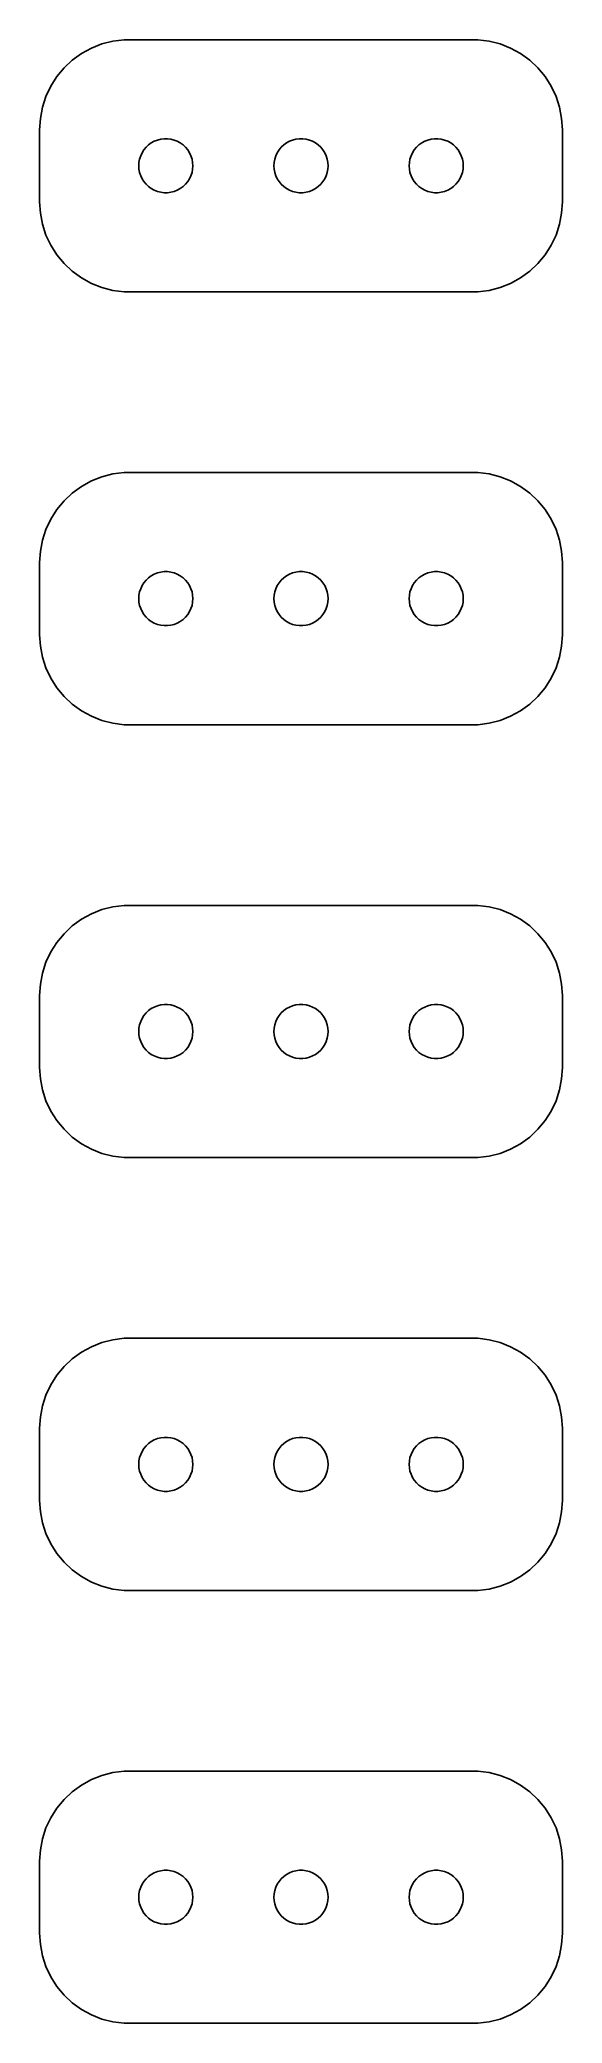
# Model space of a CAD drawing. Header units: metres. Extents: x -14 to 14, y 113 to 223.
import ezdxf

# ---------------------------------------------------------------- set-up
doc = ezdxf.new("R2010")
doc.units = ezdxf.units.M

msp = doc.modelspace()

# ---------------------------------------------------------------- linework, layer by layer
for p, q in [((-12.1791, 222.222), (-12.6871, 221.853)), ((-11.6289, 222.524), (-12.1791, 222.222)), ((-11.0451, 222.755), (-11.6289, 222.524)), ((-10.4369, 222.911), (-11.0451, 222.755)), ((-9.81395, 222.99), (-10.4369, 222.911)), ((9.81395, 222.99), (-9.81395, 222.99)), ((10.4369, 222.911), (9.81395, 222.99)), ((11.0451, 222.755), (10.4369, 222.911)), ((11.6289, 222.524), (11.0451, 222.755)), ((12.1791, 222.222), (11.6289, 222.524)), ((12.6871, 221.853), (12.1791, 222.222)), ((-13.1448, 221.423), (-13.5451, 220.939)), ((-12.6871, 221.853), (-13.1448, 221.423)), ((13.1448, 221.423), (12.6871, 221.853)), ((13.5451, 220.939), (13.1448, 221.423)), ((-13.8815, 220.409), (-14.1489, 219.841)), ((-13.5451, 220.939), (-13.8815, 220.409)), ((13.8815, 220.409), (13.5451, 220.939)), ((14.1489, 219.841), (13.8815, 220.409)), ((-14.3429, 219.243), (-14.4606, 218.627)), ((-14.1489, 219.841), (-14.3429, 219.243)), ((14.3429, 219.243), (14.1489, 219.841)), ((14.4606, 218.627), (14.3429, 219.243)), ((-14.4606, 218.627), (-14.5, 218)), ((-14.5, 218), (-14.5, 214)), ((14.5, 218), (14.4606, 218.627)), ((14.5, 214), (14.5, 218)), ((-8.89465, 216.552), (-8.81445, 216.723)), ((-8.81445, 216.723), (-8.71352, 216.882)), ((-8.71352, 216.882), (-8.59344, 217.027)), ((-8.59344, 217.027), (-8.45613, 217.156)), ((-8.45613, 217.156), (-8.30373, 217.266)), ((-8.30373, 217.266), (-8.13866, 217.357)), ((-8.13866, 217.357), (-7.96352, 217.427)), ((-7.96352, 217.427), (-7.78107, 217.473)), ((-7.78107, 217.473), (-7.59418, 217.497)), ((-7.59418, 217.497), (-7.40581, 217.497)), ((-7.40581, 217.497), (-7.21892, 217.473)), ((-7.21892, 217.473), (-7.03647, 217.427)), ((-7.03647, 217.427), (-6.86133, 217.357)), ((-6.86133, 217.357), (-6.69626, 217.266)), ((-6.69626, 217.266), (-6.54385, 217.156)), ((-6.54385, 217.156), (-6.40654, 217.027)), ((-6.40654, 217.027), (-6.28647, 216.882)), ((-6.28647, 216.882), (-6.18553, 216.723)), ((-6.18553, 216.723), (-6.10533, 216.552)), ((-1.39465, 216.552), (-1.31445, 216.723)), ((-1.31445, 216.723), (-1.21352, 216.882)), ((-1.21352, 216.882), (-1.09344, 217.027)), ((-1.09344, 217.027), (-0.956131, 217.156)), ((-0.956131, 217.156), (-0.803726, 217.266)), ((-0.803726, 217.266), (-0.638657, 217.357)), ((-0.638657, 217.357), (-0.463516, 217.427)), ((-0.463516, 217.427), (-0.281067, 217.473)), ((-0.281067, 217.473), (-0.094177, 217.497)), ((-0.094177, 217.497), (0.094177, 217.497)), ((0.094177, 217.497), (0.281067, 217.473)), ((0.281067, 217.473), (0.463516, 217.427)), ((0.463516, 217.427), (0.638657, 217.357)), ((0.638657, 217.357), (0.803726, 217.266)), ((0.803726, 217.266), (0.956131, 217.156)), ((0.956131, 217.156), (1.09344, 217.027)), ((1.09344, 217.027), (1.21352, 216.882)), ((1.21352, 216.882), (1.31445, 216.723)), ((1.31445, 216.723), (1.39465, 216.552)), ((6.10533, 216.552), (6.18553, 216.723)), ((6.18553, 216.723), (6.28647, 216.882)), ((6.28647, 216.882), (6.40654, 217.027)), ((6.40654, 217.027), (6.54385, 217.156)), ((6.54385, 217.156), (6.69626, 217.266)), ((6.69626, 217.266), (6.86133, 217.357)), ((6.86133, 217.357), (7.03647, 217.427)), ((7.03647, 217.427), (7.21892, 217.473)), ((7.21892, 217.473), (7.40581, 217.497)), ((7.40581, 217.497), (7.59418, 217.497)), ((7.59418, 217.497), (7.78107, 217.473)), ((7.78107, 217.473), (7.96352, 217.427)), ((7.96352, 217.427), (8.13866, 217.357)), ((8.13866, 217.357), (8.30373, 217.266)), ((8.30373, 217.266), (8.45613, 217.156)), ((8.45613, 217.156), (8.59344, 217.027)), ((8.59344, 217.027), (8.71352, 216.882)), ((8.71352, 216.882), (8.81445, 216.723)), ((8.81445, 216.723), (8.89465, 216.552)), ((-9, 216), (-8.98816, 216.188)), ((-8.98816, 215.812), (-9, 216)), ((-8.98816, 216.188), (-8.95287, 216.373)), ((-8.95287, 215.627), (-8.98816, 215.812)), ((-8.95287, 216.373), (-8.89465, 216.552)), ((-8.89465, 215.448), (-8.95287, 215.627)), ((-6.10533, 216.552), (-6.04712, 216.373)), ((-6.04712, 215.627), (-6.10533, 215.448)), ((-6.04712, 216.373), (-6.01183, 216.188)), ((-6.01183, 215.812), (-6.04712, 215.627)), ((-6.01183, 216.188), (-6, 216)), ((-6, 216), (-6.01183, 215.812)), ((-1.5, 216), (-1.48816, 216.188)), ((-1.48816, 215.812), (-1.5, 216)), ((-1.48816, 216.188), (-1.45287, 216.373)), ((-1.45287, 215.627), (-1.48816, 215.812)), ((-1.45287, 216.373), (-1.39465, 216.552)), ((-1.39465, 215.448), (-1.45287, 215.627)), ((1.39465, 216.552), (1.45287, 216.373)), ((1.45287, 215.627), (1.39465, 215.448)), ((1.45287, 216.373), (1.48816, 216.188)), ((1.48816, 215.812), (1.45287, 215.627)), ((1.48816, 216.188), (1.5, 216)), ((1.5, 216), (1.48816, 215.812)), ((6, 216), (6.01183, 216.188)), ((6.01183, 215.812), (6, 216)), ((6.01183, 216.188), (6.04712, 216.373)), ((6.04712, 215.627), (6.01183, 215.812)), ((6.04712, 216.373), (6.10533, 216.552)), ((6.10533, 215.448), (6.04712, 215.627)), ((8.89465, 216.552), (8.95287, 216.373)), ((8.95287, 215.627), (8.89465, 215.448)), ((8.95287, 216.373), (8.98816, 216.188)), ((8.98816, 215.812), (8.95287, 215.627)), ((8.98816, 216.188), (9, 216)), ((9, 216), (8.98816, 215.812)), ((-8.81445, 215.277), (-8.89465, 215.448)), ((-8.71352, 215.118), (-8.81445, 215.277)), ((-8.59344, 214.973), (-8.71352, 215.118)), ((-8.45613, 214.844), (-8.59344, 214.973)), ((-8.30373, 214.734), (-8.45613, 214.844)), ((-8.13866, 214.643), (-8.30373, 214.734)), ((-7.96352, 214.573), (-8.13866, 214.643)), ((-7.78107, 214.527), (-7.96352, 214.573)), ((-7.59418, 214.503), (-7.78107, 214.527)), ((-7.40581, 214.503), (-7.59418, 214.503)), ((-7.21892, 214.527), (-7.40581, 214.503)), ((-7.03647, 214.573), (-7.21892, 214.527)), ((-6.86133, 214.643), (-7.03647, 214.573)), ((-6.69626, 214.734), (-6.86133, 214.643)), ((-6.54385, 214.844), (-6.69626, 214.734)), ((-6.40654, 214.973), (-6.54385, 214.844)), ((-6.28647, 215.118), (-6.40654, 214.973)), ((-6.18553, 215.277), (-6.28647, 215.118)), ((-6.10533, 215.448), (-6.18553, 215.277)), ((-1.31445, 215.277), (-1.39465, 215.448)), ((-1.21352, 215.118), (-1.31445, 215.277)), ((-1.09344, 214.973), (-1.21352, 215.118)), ((-0.956131, 214.844), (-1.09344, 214.973)), ((-0.803726, 214.734), (-0.956131, 214.844)), ((-0.638657, 214.643), (-0.803726, 214.734)), ((-0.463516, 214.573), (-0.638657, 214.643)), ((-0.281067, 214.527), (-0.463516, 214.573)), ((-0.094177, 214.503), (-0.281067, 214.527)), ((0.094177, 214.503), (-0.094177, 214.503)), ((0.281067, 214.527), (0.094177, 214.503)), ((0.463516, 214.573), (0.281067, 214.527)), ((0.638657, 214.643), (0.463516, 214.573)), ((0.803726, 214.734), (0.638657, 214.643)), ((0.956131, 214.844), (0.803726, 214.734)), ((1.09344, 214.973), (0.956131, 214.844)), ((1.21352, 215.118), (1.09344, 214.973)), ((1.31445, 215.277), (1.21352, 215.118)), ((1.39465, 215.448), (1.31445, 215.277)), ((6.18553, 215.277), (6.10533, 215.448)), ((6.28647, 215.118), (6.18553, 215.277)), ((6.40654, 214.973), (6.28647, 215.118)), ((6.54385, 214.844), (6.40654, 214.973)), ((6.69626, 214.734), (6.54385, 214.844)), ((6.86133, 214.643), (6.69626, 214.734)), ((7.03647, 214.573), (6.86133, 214.643)), ((7.21892, 214.527), (7.03647, 214.573)), ((7.40581, 214.503), (7.21892, 214.527)), ((7.59418, 214.503), (7.40581, 214.503)), ((7.78107, 214.527), (7.59418, 214.503)), ((7.96352, 214.573), (7.78107, 214.527)), ((8.13866, 214.643), (7.96352, 214.573)), ((8.30373, 214.734), (8.13866, 214.643)), ((8.45613, 214.844), (8.30373, 214.734)), ((8.59344, 214.973), (8.45613, 214.844)), ((8.71352, 215.118), (8.59344, 214.973)), ((8.81445, 215.277), (8.71352, 215.118)), ((8.89465, 215.448), (8.81445, 215.277)), ((-14.5, 214), (-14.4606, 213.373)), ((-14.4606, 213.373), (-14.3429, 212.757)), ((14.3429, 212.757), (14.4606, 213.373)), ((14.4606, 213.373), (14.5, 214)), ((-14.3429, 212.757), (-14.1489, 212.159)), ((14.1489, 212.159), (14.3429, 212.757)), ((-14.1489, 212.159), (-13.8815, 211.591)), ((-13.8815, 211.591), (-13.5451, 211.061)), ((13.5451, 211.061), (13.8815, 211.591)), ((13.8815, 211.591), (14.1489, 212.159)), ((-13.5451, 211.061), (-13.1448, 210.577)), ((-13.1448, 210.577), (-12.6871, 210.147)), ((-12.6871, 210.147), (-12.1791, 209.778)), ((12.1791, 209.778), (12.6871, 210.147)), ((12.6871, 210.147), (13.1448, 210.577)), ((13.1448, 210.577), (13.5451, 211.061)), ((-12.1791, 209.778), (-11.6289, 209.476)), ((-11.6289, 209.476), (-11.0451, 209.245)), ((-11.0451, 209.245), (-10.4369, 209.089)), ((-10.4369, 209.089), (-9.81395, 209.01)), ((-9.81395, 209.01), (9.81395, 209.01)), ((9.81395, 209.01), (10.4369, 209.089)), ((10.4369, 209.089), (11.0451, 209.245)), ((11.0451, 209.245), (11.6289, 209.476)), ((11.6289, 209.476), (12.1791, 209.778)), ((-12.1791, 198.222), (-12.6871, 197.853)), ((-11.6289, 198.524), (-12.1791, 198.222)), ((-11.0451, 198.755), (-11.6289, 198.524)), ((-10.4369, 198.911), (-11.0451, 198.755)), ((-9.81395, 198.99), (-10.4369, 198.911)), ((9.81395, 198.99), (-9.81395, 198.99)), ((10.4369, 198.911), (9.81395, 198.99)), ((11.0451, 198.755), (10.4369, 198.911)), ((11.6289, 198.524), (11.0451, 198.755)), ((12.1791, 198.222), (11.6289, 198.524)), ((12.6871, 197.853), (12.1791, 198.222)), ((-13.5451, 196.939), (-13.8815, 196.409)), ((-13.1448, 197.423), (-13.5451, 196.939)), ((-12.6871, 197.853), (-13.1448, 197.423)), ((13.1448, 197.423), (12.6871, 197.853)), ((13.5451, 196.939), (13.1448, 197.423)), ((13.8815, 196.409), (13.5451, 196.939)), ((-14.1489, 195.841), (-14.3429, 195.243)), ((-13.8815, 196.409), (-14.1489, 195.841)), ((14.1489, 195.841), (13.8815, 196.409)), ((14.3429, 195.243), (14.1489, 195.841)), ((-14.3429, 195.243), (-14.4606, 194.627)), ((14.4606, 194.627), (14.3429, 195.243)), ((-14.4606, 194.627), (-14.5, 194)), ((-14.5, 194), (-14.5, 190)), ((14.5, 194), (14.4606, 194.627)), ((14.5, 190), (14.5, 194)), ((-8.95287, 192.373), (-8.89465, 192.552)), ((-8.89465, 192.552), (-8.81445, 192.723)), ((-8.81445, 192.723), (-8.71352, 192.882)), ((-8.71352, 192.882), (-8.59344, 193.027)), ((-8.59344, 193.027), (-8.45613, 193.156)), ((-8.45613, 193.156), (-8.30373, 193.266)), ((-8.30373, 193.266), (-8.13866, 193.357)), ((-8.13866, 193.357), (-7.96352, 193.427)), ((-7.96352, 193.427), (-7.78107, 193.473)), ((-7.78107, 193.473), (-7.59418, 193.497)), ((-7.59418, 193.497), (-7.40581, 193.497)), ((-7.40581, 193.497), (-7.21892, 193.473)), ((-7.21892, 193.473), (-7.03647, 193.427)), ((-7.03647, 193.427), (-6.86133, 193.357)), ((-6.86133, 193.357), (-6.69626, 193.266)), ((-6.69626, 193.266), (-6.54385, 193.156)), ((-6.54385, 193.156), (-6.40654, 193.027)), ((-6.40654, 193.027), (-6.28647, 192.882)), ((-6.28647, 192.882), (-6.18553, 192.723)), ((-6.18553, 192.723), (-6.10533, 192.552)), ((-6.10533, 192.552), (-6.04712, 192.373)), ((-1.45287, 192.373), (-1.39465, 192.552)), ((-1.39465, 192.552), (-1.31445, 192.723)), ((-1.31445, 192.723), (-1.21352, 192.882)), ((-1.21352, 192.882), (-1.09344, 193.027)), ((-1.09344, 193.027), (-0.956131, 193.156)), ((-0.956131, 193.156), (-0.803726, 193.266)), ((-0.803726, 193.266), (-0.638657, 193.357)), ((-0.638657, 193.357), (-0.463516, 193.427)), ((-0.463516, 193.427), (-0.281067, 193.473)), ((-0.281067, 193.473), (-0.094177, 193.497)), ((-0.094177, 193.497), (0.094177, 193.497)), ((0.094177, 193.497), (0.281067, 193.473)), ((0.281067, 193.473), (0.463516, 193.427)), ((0.463516, 193.427), (0.638657, 193.357)), ((0.638657, 193.357), (0.803726, 193.266)), ((0.803726, 193.266), (0.956131, 193.156)), ((0.956131, 193.156), (1.09344, 193.027)), ((1.09344, 193.027), (1.21352, 192.882)), ((1.21352, 192.882), (1.31445, 192.723)), ((1.31445, 192.723), (1.39465, 192.552)), ((1.39465, 192.552), (1.45287, 192.373)), ((6.04712, 192.373), (6.10533, 192.552)), ((6.10533, 192.552), (6.18553, 192.723)), ((6.18553, 192.723), (6.28647, 192.882)), ((6.28647, 192.882), (6.40654, 193.027)), ((6.40654, 193.027), (6.54385, 193.156)), ((6.54385, 193.156), (6.69626, 193.266)), ((6.69626, 193.266), (6.86133, 193.357)), ((6.86133, 193.357), (7.03647, 193.427)), ((7.03647, 193.427), (7.21892, 193.473)), ((7.21892, 193.473), (7.40581, 193.497)), ((7.40581, 193.497), (7.59418, 193.497)), ((7.59418, 193.497), (7.78107, 193.473)), ((7.78107, 193.473), (7.96352, 193.427)), ((7.96352, 193.427), (8.13866, 193.357)), ((8.13866, 193.357), (8.30373, 193.266)), ((8.30373, 193.266), (8.45613, 193.156)), ((8.45613, 193.156), (8.59344, 193.027)), ((8.59344, 193.027), (8.71352, 192.882)), ((8.71352, 192.882), (8.81445, 192.723)), ((8.81445, 192.723), (8.89465, 192.552)), ((8.89465, 192.552), (8.95287, 192.373)), ((-9, 192), (-8.98816, 192.188)), ((-8.98816, 191.812), (-9, 192)), ((-8.98816, 192.188), (-8.95287, 192.373)), ((-8.95287, 191.627), (-8.98816, 191.812)), ((-8.89465, 191.448), (-8.95287, 191.627)), ((-8.81445, 191.277), (-8.89465, 191.448)), ((-6.10533, 191.448), (-6.18553, 191.277)), ((-6.04712, 191.627), (-6.10533, 191.448)), ((-6.04712, 192.373), (-6.01183, 192.188)), ((-6.01183, 191.812), (-6.04712, 191.627)), ((-6.01183, 192.188), (-6, 192)), ((-6, 192), (-6.01183, 191.812)), ((-1.5, 192), (-1.48816, 192.188)), ((-1.48816, 191.812), (-1.5, 192)), ((-1.48816, 192.188), (-1.45287, 192.373)), ((-1.45287, 191.627), (-1.48816, 191.812)), ((-1.39465, 191.448), (-1.45287, 191.627)), ((-1.31445, 191.277), (-1.39465, 191.448)), ((1.39465, 191.448), (1.31445, 191.277)), ((1.45287, 191.627), (1.39465, 191.448)), ((1.45287, 192.373), (1.48816, 192.188)), ((1.48816, 191.812), (1.45287, 191.627)), ((1.48816, 192.188), (1.5, 192)), ((1.5, 192), (1.48816, 191.812)), ((6, 192), (6.01183, 192.188)), ((6.01183, 191.812), (6, 192)), ((6.01183, 192.188), (6.04712, 192.373)), ((6.04712, 191.627), (6.01183, 191.812)), ((6.10533, 191.448), (6.04712, 191.627)), ((6.18553, 191.277), (6.10533, 191.448)), ((8.89465, 191.448), (8.81445, 191.277)), ((8.95287, 191.627), (8.89465, 191.448)), ((8.95287, 192.373), (8.98816, 192.188)), ((8.98816, 191.812), (8.95287, 191.627)), ((8.98816, 192.188), (9, 192)), ((9, 192), (8.98816, 191.812)), ((-8.71352, 191.118), (-8.81445, 191.277)), ((-8.59344, 190.973), (-8.71352, 191.118)), ((-8.45613, 190.844), (-8.59344, 190.973)), ((-8.30373, 190.734), (-8.45613, 190.844)), ((-8.13866, 190.643), (-8.30373, 190.734)), ((-7.96352, 190.573), (-8.13866, 190.643)), ((-7.78107, 190.527), (-7.96352, 190.573)), ((-7.59418, 190.503), (-7.78107, 190.527)), ((-7.40581, 190.503), (-7.59418, 190.503)), ((-7.21892, 190.527), (-7.40581, 190.503)), ((-7.03647, 190.573), (-7.21892, 190.527)), ((-6.86133, 190.643), (-7.03647, 190.573)), ((-6.69626, 190.734), (-6.86133, 190.643)), ((-6.54385, 190.844), (-6.69626, 190.734)), ((-6.40654, 190.973), (-6.54385, 190.844)), ((-6.28647, 191.118), (-6.40654, 190.973)), ((-6.18553, 191.277), (-6.28647, 191.118)), ((-1.21352, 191.118), (-1.31445, 191.277)), ((-1.09344, 190.973), (-1.21352, 191.118)), ((-0.956131, 190.844), (-1.09344, 190.973)), ((-0.803726, 190.734), (-0.956131, 190.844)), ((-0.638657, 190.643), (-0.803726, 190.734)), ((-0.463516, 190.573), (-0.638657, 190.643)), ((-0.281067, 190.527), (-0.463516, 190.573)), ((-0.094177, 190.503), (-0.281067, 190.527)), ((0.094177, 190.503), (-0.094177, 190.503)), ((0.281067, 190.527), (0.094177, 190.503)), ((0.463516, 190.573), (0.281067, 190.527)), ((0.638657, 190.643), (0.463516, 190.573)), ((0.803726, 190.734), (0.638657, 190.643)), ((0.956131, 190.844), (0.803726, 190.734)), ((1.09344, 190.973), (0.956131, 190.844)), ((1.21352, 191.118), (1.09344, 190.973)), ((1.31445, 191.277), (1.21352, 191.118)), ((6.28647, 191.118), (6.18553, 191.277)), ((6.40654, 190.973), (6.28647, 191.118)), ((6.54385, 190.844), (6.40654, 190.973)), ((6.69626, 190.734), (6.54385, 190.844)), ((6.86133, 190.643), (6.69626, 190.734)), ((7.03647, 190.573), (6.86133, 190.643)), ((7.21892, 190.527), (7.03647, 190.573)), ((7.40581, 190.503), (7.21892, 190.527)), ((7.59418, 190.503), (7.40581, 190.503)), ((7.78107, 190.527), (7.59418, 190.503)), ((7.96352, 190.573), (7.78107, 190.527)), ((8.13866, 190.643), (7.96352, 190.573)), ((8.30373, 190.734), (8.13866, 190.643)), ((8.45613, 190.844), (8.30373, 190.734)), ((8.59344, 190.973), (8.45613, 190.844)), ((8.71352, 191.118), (8.59344, 190.973)), ((8.81445, 191.277), (8.71352, 191.118)), ((-14.5, 190), (-14.4606, 189.373)), ((-14.4606, 189.373), (-14.3429, 188.757)), ((14.3429, 188.757), (14.4606, 189.373)), ((14.4606, 189.373), (14.5, 190)), ((-14.3429, 188.757), (-14.1489, 188.159)), ((-14.1489, 188.159), (-13.8815, 187.591)), ((13.8815, 187.591), (14.1489, 188.159)), ((14.1489, 188.159), (14.3429, 188.757)), ((-13.8815, 187.591), (-13.5451, 187.061)), ((-13.5451, 187.061), (-13.1448, 186.577)), ((13.1448, 186.577), (13.5451, 187.061)), ((13.5451, 187.061), (13.8815, 187.591)), ((-13.1448, 186.577), (-12.6871, 186.147)), ((-12.6871, 186.147), (-12.1791, 185.778)), ((12.1791, 185.778), (12.6871, 186.147)), ((12.6871, 186.147), (13.1448, 186.577)), ((-12.1791, 185.778), (-11.6289, 185.476)), ((-11.6289, 185.476), (-11.0451, 185.245)), ((-11.0451, 185.245), (-10.4369, 185.089)), ((-10.4369, 185.089), (-9.81395, 185.01)), ((-9.81395, 185.01), (9.81395, 185.01)), ((9.81395, 185.01), (10.4369, 185.089)), ((10.4369, 185.089), (11.0451, 185.245)), ((11.0451, 185.245), (11.6289, 185.476)), ((11.6289, 185.476), (12.1791, 185.778)), ((-10.4369, 174.911), (-11.0451, 174.755)), ((-9.81395, 174.99), (-10.4369, 174.911)), ((9.81395, 174.99), (-9.81395, 174.99)), ((10.4369, 174.911), (9.81395, 174.99)), ((11.0451, 174.755), (10.4369, 174.911)), ((-12.6871, 173.853), (-13.1448, 173.423)), ((-12.1791, 174.222), (-12.6871, 173.853)), ((-11.6289, 174.524), (-12.1791, 174.222)), ((-11.0451, 174.755), (-11.6289, 174.524)), ((11.6289, 174.524), (11.0451, 174.755)), ((12.1791, 174.222), (11.6289, 174.524)), ((12.6871, 173.853), (12.1791, 174.222)), ((13.1448, 173.423), (12.6871, 173.853)), ((-13.5451, 172.939), (-13.8815, 172.409)), ((-13.1448, 173.423), (-13.5451, 172.939)), ((13.5451, 172.939), (13.1448, 173.423)), ((13.8815, 172.409), (13.5451, 172.939)), ((-14.1489, 171.841), (-14.3429, 171.243)), ((-13.8815, 172.409), (-14.1489, 171.841)), ((14.1489, 171.841), (13.8815, 172.409)), ((14.3429, 171.243), (14.1489, 171.841)), ((-14.4606, 170.627), (-14.5, 170)), ((-14.3429, 171.243), (-14.4606, 170.627)), ((14.4606, 170.627), (14.3429, 171.243)), ((14.5, 170), (14.4606, 170.627)), ((-14.5, 170), (-14.5, 166)), ((-8.13866, 169.357), (-7.96352, 169.427)), ((-7.96352, 169.427), (-7.78107, 169.473)), ((-7.78107, 169.473), (-7.59418, 169.497)), ((-7.59418, 169.497), (-7.40581, 169.497)), ((-7.40581, 169.497), (-7.21892, 169.473)), ((-7.21892, 169.473), (-7.03647, 169.427)), ((-7.03647, 169.427), (-6.86133, 169.357)), ((-0.638657, 169.357), (-0.463516, 169.427)), ((-0.463516, 169.427), (-0.281067, 169.473)), ((-0.281067, 169.473), (-0.094177, 169.497)), ((-0.094177, 169.497), (0.094177, 169.497)), ((0.094177, 169.497), (0.281067, 169.473)), ((0.281067, 169.473), (0.463516, 169.427)), ((0.463516, 169.427), (0.638657, 169.357)), ((6.86133, 169.357), (7.03647, 169.427)), ((7.03647, 169.427), (7.21892, 169.473)), ((7.21892, 169.473), (7.40581, 169.497)), ((7.40581, 169.497), (7.59418, 169.497)), ((7.59418, 169.497), (7.78107, 169.473)), ((7.78107, 169.473), (7.96352, 169.427)), ((7.96352, 169.427), (8.13866, 169.357)), ((14.5, 166), (14.5, 170)), ((-8.98816, 168.188), (-8.95287, 168.373)), ((-8.95287, 168.373), (-8.89465, 168.552)), ((-8.89465, 168.552), (-8.81445, 168.723)), ((-8.81445, 168.723), (-8.71352, 168.882)), ((-8.71352, 168.882), (-8.59344, 169.027)), ((-8.59344, 169.027), (-8.45613, 169.156)), ((-8.45613, 169.156), (-8.30373, 169.266)), ((-8.30373, 169.266), (-8.13866, 169.357)), ((-6.86133, 169.357), (-6.69626, 169.266)), ((-6.69626, 169.266), (-6.54385, 169.156)), ((-6.54385, 169.156), (-6.40654, 169.027)), ((-6.40654, 169.027), (-6.28647, 168.882)), ((-6.28647, 168.882), (-6.18553, 168.723)), ((-6.18553, 168.723), (-6.10533, 168.552)), ((-6.10533, 168.552), (-6.04712, 168.373)), ((-6.04712, 168.373), (-6.01183, 168.188)), ((-1.48816, 168.188), (-1.45287, 168.373)), ((-1.45287, 168.373), (-1.39465, 168.552)), ((-1.39465, 168.552), (-1.31445, 168.723)), ((-1.31445, 168.723), (-1.21352, 168.882)), ((-1.21352, 168.882), (-1.09344, 169.027)), ((-1.09344, 169.027), (-0.956131, 169.156)), ((-0.956131, 169.156), (-0.803726, 169.266)), ((-0.803726, 169.266), (-0.638657, 169.357)), ((0.638657, 169.357), (0.803726, 169.266)), ((0.803726, 169.266), (0.956131, 169.156)), ((0.956131, 169.156), (1.09344, 169.027)), ((1.09344, 169.027), (1.21352, 168.882)), ((1.21352, 168.882), (1.31445, 168.723)), ((1.31445, 168.723), (1.39465, 168.552)), ((1.39465, 168.552), (1.45287, 168.373)), ((1.45287, 168.373), (1.48816, 168.188)), ((6.01183, 168.188), (6.04712, 168.373)), ((6.04712, 168.373), (6.10533, 168.552)), ((6.10533, 168.552), (6.18553, 168.723)), ((6.18553, 168.723), (6.28647, 168.882)), ((6.28647, 168.882), (6.40654, 169.027)), ((6.40654, 169.027), (6.54385, 169.156)), ((6.54385, 169.156), (6.69626, 169.266)), ((6.69626, 169.266), (6.86133, 169.357)), ((8.13866, 169.357), (8.30373, 169.266)), ((8.30373, 169.266), (8.45613, 169.156)), ((8.45613, 169.156), (8.59344, 169.027)), ((8.59344, 169.027), (8.71352, 168.882)), ((8.71352, 168.882), (8.81445, 168.723)), ((8.81445, 168.723), (8.89465, 168.552)), ((8.89465, 168.552), (8.95287, 168.373)), ((8.95287, 168.373), (8.98816, 168.188)), ((-9, 168), (-8.98816, 168.188)), ((-8.98816, 167.812), (-9, 168)), ((-8.95287, 167.627), (-8.98816, 167.812)), ((-8.89465, 167.448), (-8.95287, 167.627)), ((-8.81445, 167.277), (-8.89465, 167.448)), ((-8.71352, 167.118), (-8.81445, 167.277)), ((-6.18553, 167.277), (-6.28647, 167.118)), ((-6.10533, 167.448), (-6.18553, 167.277)), ((-6.04712, 167.627), (-6.10533, 167.448)), ((-6.01183, 167.812), (-6.04712, 167.627)), ((-6.01183, 168.188), (-6, 168)), ((-6, 168), (-6.01183, 167.812)), ((-1.5, 168), (-1.48816, 168.188)), ((-1.48816, 167.812), (-1.5, 168)), ((-1.45287, 167.627), (-1.48816, 167.812)), ((-1.39465, 167.448), (-1.45287, 167.627)), ((-1.31445, 167.277), (-1.39465, 167.448)), ((-1.21352, 167.118), (-1.31445, 167.277)), ((1.31445, 167.277), (1.21352, 167.118)), ((1.39465, 167.448), (1.31445, 167.277)), ((1.45287, 167.627), (1.39465, 167.448)), ((1.48816, 167.812), (1.45287, 167.627)), ((1.48816, 168.188), (1.5, 168)), ((1.5, 168), (1.48816, 167.812)), ((6, 168), (6.01183, 168.188)), ((6.01183, 167.812), (6, 168)), ((6.04712, 167.627), (6.01183, 167.812)), ((6.10533, 167.448), (6.04712, 167.627)), ((6.18553, 167.277), (6.10533, 167.448)), ((6.28647, 167.118), (6.18553, 167.277)), ((8.81445, 167.277), (8.71352, 167.118)), ((8.89465, 167.448), (8.81445, 167.277)), ((8.95287, 167.627), (8.89465, 167.448)), ((8.98816, 167.812), (8.95287, 167.627)), ((8.98816, 168.188), (9, 168)), ((9, 168), (8.98816, 167.812)), ((-8.59344, 166.973), (-8.71352, 167.118)), ((-8.45613, 166.844), (-8.59344, 166.973)), ((-8.30373, 166.734), (-8.45613, 166.844)), ((-8.13866, 166.643), (-8.30373, 166.734)), ((-7.96352, 166.573), (-8.13866, 166.643)), ((-7.78107, 166.527), (-7.96352, 166.573)), ((-7.59418, 166.503), (-7.78107, 166.527)), ((-7.40581, 166.503), (-7.59418, 166.503)), ((-7.21892, 166.527), (-7.40581, 166.503)), ((-7.03647, 166.573), (-7.21892, 166.527)), ((-6.86133, 166.643), (-7.03647, 166.573)), ((-6.69626, 166.734), (-6.86133, 166.643)), ((-6.54385, 166.844), (-6.69626, 166.734)), ((-6.40654, 166.973), (-6.54385, 166.844)), ((-6.28647, 167.118), (-6.40654, 166.973)), ((-1.09344, 166.973), (-1.21352, 167.118)), ((-0.956131, 166.844), (-1.09344, 166.973)), ((-0.803726, 166.734), (-0.956131, 166.844)), ((-0.638657, 166.643), (-0.803726, 166.734)), ((-0.463516, 166.573), (-0.638657, 166.643)), ((-0.281067, 166.527), (-0.463516, 166.573)), ((-0.094177, 166.503), (-0.281067, 166.527)), ((0.094177, 166.503), (-0.094177, 166.503)), ((0.281067, 166.527), (0.094177, 166.503)), ((0.463516, 166.573), (0.281067, 166.527)), ((0.638657, 166.643), (0.463516, 166.573)), ((0.803726, 166.734), (0.638657, 166.643)), ((0.956131, 166.844), (0.803726, 166.734)), ((1.09344, 166.973), (0.956131, 166.844)), ((1.21352, 167.118), (1.09344, 166.973)), ((6.40654, 166.973), (6.28647, 167.118)), ((6.54385, 166.844), (6.40654, 166.973)), ((6.69626, 166.734), (6.54385, 166.844)), ((6.86133, 166.643), (6.69626, 166.734)), ((7.03647, 166.573), (6.86133, 166.643)), ((7.21892, 166.527), (7.03647, 166.573)), ((7.40581, 166.503), (7.21892, 166.527)), ((7.59418, 166.503), (7.40581, 166.503)), ((7.78107, 166.527), (7.59418, 166.503)), ((7.96352, 166.573), (7.78107, 166.527)), ((8.13866, 166.643), (7.96352, 166.573)), ((8.30373, 166.734), (8.13866, 166.643)), ((8.45613, 166.844), (8.30373, 166.734)), ((8.59344, 166.973), (8.45613, 166.844)), ((8.71352, 167.118), (8.59344, 166.973)), ((-14.5, 166), (-14.4606, 165.373)), ((-14.4606, 165.373), (-14.3429, 164.757)), ((14.3429, 164.757), (14.4606, 165.373)), ((14.4606, 165.373), (14.5, 166)), ((-14.3429, 164.757), (-14.1489, 164.159)), ((-14.1489, 164.159), (-13.8815, 163.591)), ((13.8815, 163.591), (14.1489, 164.159)), ((14.1489, 164.159), (14.3429, 164.757)), ((-13.8815, 163.591), (-13.5451, 163.061)), ((-13.5451, 163.061), (-13.1448, 162.577)), ((13.1448, 162.577), (13.5451, 163.061)), ((13.5451, 163.061), (13.8815, 163.591)), ((-13.1448, 162.577), (-12.6871, 162.147)), ((-12.6871, 162.147), (-12.1791, 161.778)), ((-12.1791, 161.778), (-11.6289, 161.476)), ((11.6289, 161.476), (12.1791, 161.778)), ((12.1791, 161.778), (12.6871, 162.147)), ((12.6871, 162.147), (13.1448, 162.577)), ((-11.6289, 161.476), (-11.0451, 161.245)), ((-11.0451, 161.245), (-10.4369, 161.089)), ((-10.4369, 161.089), (-9.81395, 161.01)), ((-9.81395, 161.01), (9.81395, 161.01)), ((9.81395, 161.01), (10.4369, 161.089)), ((10.4369, 161.089), (11.0451, 161.245)), ((11.0451, 161.245), (11.6289, 161.476)), ((-11.0451, 150.755), (-11.6289, 150.524)), ((-10.4369, 150.911), (-11.0451, 150.755)), ((-9.81395, 150.99), (-10.4369, 150.911)), ((9.81395, 150.99), (-9.81395, 150.99)), ((10.4369, 150.911), (9.81395, 150.99)), ((11.0451, 150.755), (10.4369, 150.911)), ((11.6289, 150.524), (11.0451, 150.755)), ((-12.6871, 149.853), (-13.1448, 149.423)), ((-12.1791, 150.222), (-12.6871, 149.853)), ((-11.6289, 150.524), (-12.1791, 150.222)), ((12.1791, 150.222), (11.6289, 150.524)), ((12.6871, 149.853), (12.1791, 150.222)), ((13.1448, 149.423), (12.6871, 149.853)), ((-13.5451, 148.939), (-13.8815, 148.409)), ((-13.1448, 149.423), (-13.5451, 148.939)), ((13.5451, 148.939), (13.1448, 149.423)), ((13.8815, 148.409), (13.5451, 148.939)), ((-14.1489, 147.841), (-14.3429, 147.243)), ((-13.8815, 148.409), (-14.1489, 147.841)), ((14.1489, 147.841), (13.8815, 148.409)), ((14.3429, 147.243), (14.1489, 147.841)), ((-14.4606, 146.627), (-14.5, 146)), ((-14.3429, 147.243), (-14.4606, 146.627)), ((14.4606, 146.627), (14.3429, 147.243)), ((14.5, 146), (14.4606, 146.627)), ((-14.5, 146), (-14.5, 142)), ((-8.45613, 145.156), (-8.30373, 145.266)), ((-8.30373, 145.266), (-8.13866, 145.357)), ((-8.13866, 145.357), (-7.96352, 145.427)), ((-7.96352, 145.427), (-7.78107, 145.473)), ((-7.78107, 145.473), (-7.59418, 145.497)), ((-7.59418, 145.497), (-7.40581, 145.497)), ((-7.40581, 145.497), (-7.21892, 145.473)), ((-7.21892, 145.473), (-7.03647, 145.427)), ((-7.03647, 145.427), (-6.86133, 145.357)), ((-6.86133, 145.357), (-6.69626, 145.266)), ((-6.69626, 145.266), (-6.54385, 145.156)), ((-0.956131, 145.156), (-0.803726, 145.266)), ((-0.803726, 145.266), (-0.638657, 145.357)), ((-0.638657, 145.357), (-0.463516, 145.427)), ((-0.463516, 145.427), (-0.281067, 145.473)), ((-0.281067, 145.473), (-0.094177, 145.497)), ((-0.094177, 145.497), (0.094177, 145.497)), ((0.094177, 145.497), (0.281067, 145.473)), ((0.281067, 145.473), (0.463516, 145.427)), ((0.463516, 145.427), (0.638657, 145.357)), ((0.638657, 145.357), (0.803726, 145.266)), ((0.803726, 145.266), (0.956131, 145.156)), ((6.54385, 145.156), (6.69626, 145.266)), ((6.69626, 145.266), (6.86133, 145.357)), ((6.86133, 145.357), (7.03647, 145.427)), ((7.03647, 145.427), (7.21892, 145.473)), ((7.21892, 145.473), (7.40581, 145.497)), ((7.40581, 145.497), (7.59418, 145.497)), ((7.59418, 145.497), (7.78107, 145.473)), ((7.78107, 145.473), (7.96352, 145.427)), ((7.96352, 145.427), (8.13866, 145.357)), ((8.13866, 145.357), (8.30373, 145.266)), ((8.30373, 145.266), (8.45613, 145.156)), ((14.5, 142), (14.5, 146)), ((-9, 144), (-8.98816, 144.188)), ((-8.98816, 144.188), (-8.95287, 144.373)), ((-8.95287, 144.373), (-8.89465, 144.552)), ((-8.89465, 144.552), (-8.81445, 144.723)), ((-8.81445, 144.723), (-8.71352, 144.882)), ((-8.71352, 144.882), (-8.59344, 145.027)), ((-8.59344, 145.027), (-8.45613, 145.156)), ((-6.54385, 145.156), (-6.40654, 145.027)), ((-6.40654, 145.027), (-6.28647, 144.882)), ((-6.28647, 144.882), (-6.18553, 144.723)), ((-6.18553, 144.723), (-6.10533, 144.552)), ((-6.10533, 144.552), (-6.04712, 144.373)), ((-6.04712, 144.373), (-6.01183, 144.188)), ((-6.01183, 144.188), (-6, 144)), ((-1.5, 144), (-1.48816, 144.188)), ((-1.48816, 144.188), (-1.45287, 144.373)), ((-1.45287, 144.373), (-1.39465, 144.552)), ((-1.39465, 144.552), (-1.31445, 144.723)), ((-1.31445, 144.723), (-1.21352, 144.882)), ((-1.21352, 144.882), (-1.09344, 145.027)), ((-1.09344, 145.027), (-0.956131, 145.156)), ((0.956131, 145.156), (1.09344, 145.027)), ((1.09344, 145.027), (1.21352, 144.882)), ((1.21352, 144.882), (1.31445, 144.723)), ((1.31445, 144.723), (1.39465, 144.552)), ((1.39465, 144.552), (1.45287, 144.373)), ((1.45287, 144.373), (1.48816, 144.188)), ((1.48816, 144.188), (1.5, 144)), ((6, 144), (6.01183, 144.188)), ((6.01183, 144.188), (6.04712, 144.373)), ((6.04712, 144.373), (6.10533, 144.552)), ((6.10533, 144.552), (6.18553, 144.723)), ((6.18553, 144.723), (6.28647, 144.882)), ((6.28647, 144.882), (6.40654, 145.027)), ((6.40654, 145.027), (6.54385, 145.156)), ((8.45613, 145.156), (8.59344, 145.027)), ((8.59344, 145.027), (8.71352, 144.882)), ((8.71352, 144.882), (8.81445, 144.723)), ((8.81445, 144.723), (8.89465, 144.552)), ((8.89465, 144.552), (8.95287, 144.373)), ((8.95287, 144.373), (8.98816, 144.188)), ((8.98816, 144.188), (9, 144)), ((-8.98816, 143.812), (-9, 144)), ((-8.95287, 143.627), (-8.98816, 143.812)), ((-8.89465, 143.448), (-8.95287, 143.627)), ((-8.81445, 143.277), (-8.89465, 143.448)), ((-8.71352, 143.118), (-8.81445, 143.277)), ((-8.59344, 142.973), (-8.71352, 143.118)), ((-6.28647, 143.118), (-6.40654, 142.973)), ((-6.18553, 143.277), (-6.28647, 143.118)), ((-6.10533, 143.448), (-6.18553, 143.277)), ((-6.04712, 143.627), (-6.10533, 143.448)), ((-6.01183, 143.812), (-6.04712, 143.627)), ((-6, 144), (-6.01183, 143.812)), ((-1.48816, 143.812), (-1.5, 144)), ((-1.45287, 143.627), (-1.48816, 143.812)), ((-1.39465, 143.448), (-1.45287, 143.627)), ((-1.31445, 143.277), (-1.39465, 143.448)), ((-1.21352, 143.118), (-1.31445, 143.277)), ((-1.09344, 142.973), (-1.21352, 143.118)), ((1.21352, 143.118), (1.09344, 142.973)), ((1.31445, 143.277), (1.21352, 143.118)), ((1.39465, 143.448), (1.31445, 143.277)), ((1.45287, 143.627), (1.39465, 143.448)), ((1.48816, 143.812), (1.45287, 143.627)), ((1.5, 144), (1.48816, 143.812)), ((6.01183, 143.812), (6, 144)), ((6.04712, 143.627), (6.01183, 143.812)), ((6.10533, 143.448), (6.04712, 143.627)), ((6.18553, 143.277), (6.10533, 143.448)), ((6.28647, 143.118), (6.18553, 143.277)), ((6.40654, 142.973), (6.28647, 143.118)), ((8.71352, 143.118), (8.59344, 142.973)), ((8.81445, 143.277), (8.71352, 143.118)), ((8.89465, 143.448), (8.81445, 143.277)), ((8.95287, 143.627), (8.89465, 143.448)), ((8.98816, 143.812), (8.95287, 143.627)), ((9, 144), (8.98816, 143.812)), ((-14.5, 142), (-14.4606, 141.373)), ((-8.45613, 142.844), (-8.59344, 142.973)), ((-8.30373, 142.734), (-8.45613, 142.844)), ((-8.13866, 142.643), (-8.30373, 142.734)), ((-7.96352, 142.573), (-8.13866, 142.643)), ((-7.78107, 142.527), (-7.96352, 142.573)), ((-7.59418, 142.503), (-7.78107, 142.527)), ((-7.40581, 142.503), (-7.59418, 142.503)), ((-7.21892, 142.527), (-7.40581, 142.503)), ((-7.03647, 142.573), (-7.21892, 142.527)), ((-6.86133, 142.643), (-7.03647, 142.573)), ((-6.69626, 142.734), (-6.86133, 142.643)), ((-6.54385, 142.844), (-6.69626, 142.734)), ((-6.40654, 142.973), (-6.54385, 142.844)), ((-0.956131, 142.844), (-1.09344, 142.973)), ((-0.803726, 142.734), (-0.956131, 142.844)), ((-0.638657, 142.643), (-0.803726, 142.734)), ((-0.463516, 142.573), (-0.638657, 142.643)), ((-0.281067, 142.527), (-0.463516, 142.573)), ((-0.094177, 142.503), (-0.281067, 142.527)), ((0.094177, 142.503), (-0.094177, 142.503)), ((0.281067, 142.527), (0.094177, 142.503)), ((0.463516, 142.573), (0.281067, 142.527)), ((0.638657, 142.643), (0.463516, 142.573)), ((0.803726, 142.734), (0.638657, 142.643)), ((0.956131, 142.844), (0.803726, 142.734)), ((1.09344, 142.973), (0.956131, 142.844)), ((6.54385, 142.844), (6.40654, 142.973)), ((6.69626, 142.734), (6.54385, 142.844)), ((6.86133, 142.643), (6.69626, 142.734)), ((7.03647, 142.573), (6.86133, 142.643)), ((7.21892, 142.527), (7.03647, 142.573)), ((7.40581, 142.503), (7.21892, 142.527)), ((7.59418, 142.503), (7.40581, 142.503)), ((7.78107, 142.527), (7.59418, 142.503)), ((7.96352, 142.573), (7.78107, 142.527)), ((8.13866, 142.643), (7.96352, 142.573)), ((8.30373, 142.734), (8.13866, 142.643)), ((8.45613, 142.844), (8.30373, 142.734)), ((8.59344, 142.973), (8.45613, 142.844)), ((14.4606, 141.373), (14.5, 142)), ((-14.4606, 141.373), (-14.3429, 140.757)), ((14.3429, 140.757), (14.4606, 141.373)), ((-14.3429, 140.757), (-14.1489, 140.159)), ((-14.1489, 140.159), (-13.8815, 139.591)), ((13.8815, 139.591), (14.1489, 140.159)), ((14.1489, 140.159), (14.3429, 140.757)), ((-13.8815, 139.591), (-13.5451, 139.061)), ((-13.5451, 139.061), (-13.1448, 138.577)), ((-13.1448, 138.577), (-12.6871, 138.147)), ((12.6871, 138.147), (13.1448, 138.577)), ((13.1448, 138.577), (13.5451, 139.061)), ((13.5451, 139.061), (13.8815, 139.591)), ((-12.6871, 138.147), (-12.1791, 137.778)), ((-12.1791, 137.778), (-11.6289, 137.476)), ((-11.6289, 137.476), (-11.0451, 137.245)), ((11.0451, 137.245), (11.6289, 137.476)), ((11.6289, 137.476), (12.1791, 137.778)), ((12.1791, 137.778), (12.6871, 138.147)), ((-11.0451, 137.245), (-10.4369, 137.089)), ((-10.4369, 137.089), (-9.81395, 137.01)), ((-9.81395, 137.01), (9.81395, 137.01)), ((9.81395, 137.01), (10.4369, 137.089)), ((10.4369, 137.089), (11.0451, 137.245)), ((-11.6289, 126.524), (-12.1791, 126.222)), ((-11.0451, 126.755), (-11.6289, 126.524)), ((-10.4369, 126.911), (-11.0451, 126.755)), ((-9.81395, 126.99), (-10.4369, 126.911)), ((9.81395, 126.99), (-9.81395, 126.99)), ((10.4369, 126.911), (9.81395, 126.99)), ((11.0451, 126.755), (10.4369, 126.911)), ((11.6289, 126.524), (11.0451, 126.755)), ((12.1791, 126.222), (11.6289, 126.524)), ((-13.1448, 125.423), (-13.5451, 124.939)), ((-12.6871, 125.853), (-13.1448, 125.423)), ((-12.1791, 126.222), (-12.6871, 125.853)), ((12.6871, 125.853), (12.1791, 126.222)), ((13.1448, 125.423), (12.6871, 125.853)), ((13.5451, 124.939), (13.1448, 125.423)), ((-13.8815, 124.409), (-14.1489, 123.841)), ((-13.5451, 124.939), (-13.8815, 124.409)), ((13.8815, 124.409), (13.5451, 124.939)), ((14.1489, 123.841), (13.8815, 124.409)), ((-14.3429, 123.243), (-14.4606, 122.627)), ((-14.1489, 123.841), (-14.3429, 123.243)), ((14.3429, 123.243), (14.1489, 123.841)), ((14.4606, 122.627), (14.3429, 123.243)), ((-14.4606, 122.627), (-14.5, 122)), ((14.5, 122), (14.4606, 122.627)), ((-14.5, 122), (-14.5, 118)), ((-8.71352, 120.882), (-8.59344, 121.027)), ((-8.59344, 121.027), (-8.45613, 121.156)), ((-8.45613, 121.156), (-8.30373, 121.266)), ((-8.30373, 121.266), (-8.13866, 121.357)), ((-8.13866, 121.357), (-7.96352, 121.427)), ((-7.96352, 121.427), (-7.78107, 121.473)), ((-7.78107, 121.473), (-7.59418, 121.497)), ((-7.59418, 121.497), (-7.40581, 121.497)), ((-7.40581, 121.497), (-7.21892, 121.473)), ((-7.21892, 121.473), (-7.03647, 121.427)), ((-7.03647, 121.427), (-6.86133, 121.357)), ((-6.86133, 121.357), (-6.69626, 121.266)), ((-6.69626, 121.266), (-6.54385, 121.156)), ((-6.54385, 121.156), (-6.40654, 121.027)), ((-6.40654, 121.027), (-6.28647, 120.882)), ((-1.21352, 120.882), (-1.09344, 121.027)), ((-1.09344, 121.027), (-0.956131, 121.156)), ((-0.956131, 121.156), (-0.803726, 121.266)), ((-0.803726, 121.266), (-0.638657, 121.357)), ((-0.638657, 121.357), (-0.463516, 121.427)), ((-0.463516, 121.427), (-0.281067, 121.473)), ((-0.281067, 121.473), (-0.094177, 121.497)), ((-0.094177, 121.497), (0.094177, 121.497)), ((0.094177, 121.497), (0.281067, 121.473)), ((0.281067, 121.473), (0.463516, 121.427)), ((0.463516, 121.427), (0.638657, 121.357)), ((0.638657, 121.357), (0.803726, 121.266)), ((0.803726, 121.266), (0.956131, 121.156)), ((0.956131, 121.156), (1.09344, 121.027)), ((1.09344, 121.027), (1.21352, 120.882)), ((6.28647, 120.882), (6.40654, 121.027)), ((6.40654, 121.027), (6.54385, 121.156)), ((6.54385, 121.156), (6.69626, 121.266)), ((6.69626, 121.266), (6.86133, 121.357)), ((6.86133, 121.357), (7.03647, 121.427)), ((7.03647, 121.427), (7.21892, 121.473)), ((7.21892, 121.473), (7.40581, 121.497)), ((7.40581, 121.497), (7.59418, 121.497)), ((7.59418, 121.497), (7.78107, 121.473)), ((7.78107, 121.473), (7.96352, 121.427)), ((7.96352, 121.427), (8.13866, 121.357)), ((8.13866, 121.357), (8.30373, 121.266)), ((8.30373, 121.266), (8.45613, 121.156)), ((8.45613, 121.156), (8.59344, 121.027)), ((8.59344, 121.027), (8.71352, 120.882)), ((14.5, 118), (14.5, 122)), ((-9, 120), (-8.98816, 120.188)), ((-8.98816, 119.812), (-9, 120)), ((-8.98816, 120.188), (-8.95287, 120.373)), ((-8.95287, 120.373), (-8.89465, 120.552)), ((-8.89465, 120.552), (-8.81445, 120.723)), ((-8.81445, 120.723), (-8.71352, 120.882)), ((-6.28647, 120.882), (-6.18553, 120.723)), ((-6.18553, 120.723), (-6.10533, 120.552)), ((-6.10533, 120.552), (-6.04712, 120.373)), ((-6.04712, 120.373), (-6.01183, 120.188)), ((-6.01183, 120.188), (-6, 120)), ((-6, 120), (-6.01183, 119.812)), ((-1.5, 120), (-1.48816, 120.188)), ((-1.48816, 119.812), (-1.5, 120)), ((-1.48816, 120.188), (-1.45287, 120.373)), ((-1.45287, 120.373), (-1.39465, 120.552)), ((-1.39465, 120.552), (-1.31445, 120.723)), ((-1.31445, 120.723), (-1.21352, 120.882)), ((1.21352, 120.882), (1.31445, 120.723)), ((1.31445, 120.723), (1.39465, 120.552)), ((1.39465, 120.552), (1.45287, 120.373)), ((1.45287, 120.373), (1.48816, 120.188)), ((1.48816, 120.188), (1.5, 120)), ((1.5, 120), (1.48816, 119.812)), ((6, 120), (6.01183, 120.188)), ((6.01183, 119.812), (6, 120)), ((6.01183, 120.188), (6.04712, 120.373)), ((6.04712, 120.373), (6.10533, 120.552)), ((6.10533, 120.552), (6.18553, 120.723)), ((6.18553, 120.723), (6.28647, 120.882)), ((8.71352, 120.882), (8.81445, 120.723)), ((8.81445, 120.723), (8.89465, 120.552)), ((8.89465, 120.552), (8.95287, 120.373)), ((8.95287, 120.373), (8.98816, 120.188)), ((8.98816, 120.188), (9, 120)), ((9, 120), (8.98816, 119.812)), ((-8.95287, 119.627), (-8.98816, 119.812)), ((-8.89465, 119.448), (-8.95287, 119.627)), ((-8.81445, 119.277), (-8.89465, 119.448)), ((-8.71352, 119.118), (-8.81445, 119.277)), ((-8.59344, 118.973), (-8.71352, 119.118)), ((-8.45613, 118.844), (-8.59344, 118.973)), ((-8.30373, 118.734), (-8.45613, 118.844)), ((-6.54385, 118.844), (-6.69626, 118.734)), ((-6.40654, 118.973), (-6.54385, 118.844)), ((-6.28647, 119.118), (-6.40654, 118.973)), ((-6.18553, 119.277), (-6.28647, 119.118)), ((-6.10533, 119.448), (-6.18553, 119.277)), ((-6.04712, 119.627), (-6.10533, 119.448)), ((-6.01183, 119.812), (-6.04712, 119.627)), ((-1.45287, 119.627), (-1.48816, 119.812)), ((-1.39465, 119.448), (-1.45287, 119.627)), ((-1.31445, 119.277), (-1.39465, 119.448)), ((-1.21352, 119.118), (-1.31445, 119.277)), ((-1.09344, 118.973), (-1.21352, 119.118)), ((-0.956131, 118.844), (-1.09344, 118.973)), ((-0.803726, 118.734), (-0.956131, 118.844)), ((0.956131, 118.844), (0.803726, 118.734)), ((1.09344, 118.973), (0.956131, 118.844)), ((1.21352, 119.118), (1.09344, 118.973)), ((1.31445, 119.277), (1.21352, 119.118)), ((1.39465, 119.448), (1.31445, 119.277)), ((1.45287, 119.627), (1.39465, 119.448)), ((1.48816, 119.812), (1.45287, 119.627)), ((6.04712, 119.627), (6.01183, 119.812)), ((6.10533, 119.448), (6.04712, 119.627)), ((6.18553, 119.277), (6.10533, 119.448)), ((6.28647, 119.118), (6.18553, 119.277)), ((6.40654, 118.973), (6.28647, 119.118)), ((6.54385, 118.844), (6.40654, 118.973)), ((6.69626, 118.734), (6.54385, 118.844)), ((8.45613, 118.844), (8.30373, 118.734)), ((8.59344, 118.973), (8.45613, 118.844)), ((8.71352, 119.118), (8.59344, 118.973)), ((8.81445, 119.277), (8.71352, 119.118)), ((8.89465, 119.448), (8.81445, 119.277)), ((8.95287, 119.627), (8.89465, 119.448)), ((8.98816, 119.812), (8.95287, 119.627)), ((-14.5, 118), (-14.4606, 117.373)), ((-8.13866, 118.643), (-8.30373, 118.734)), ((-7.96352, 118.573), (-8.13866, 118.643)), ((-7.78107, 118.527), (-7.96352, 118.573)), ((-7.59418, 118.503), (-7.78107, 118.527)), ((-7.40581, 118.503), (-7.59418, 118.503)), ((-7.21892, 118.527), (-7.40581, 118.503)), ((-7.03647, 118.573), (-7.21892, 118.527)), ((-6.86133, 118.643), (-7.03647, 118.573)), ((-6.69626, 118.734), (-6.86133, 118.643)), ((-0.638657, 118.643), (-0.803726, 118.734)), ((-0.463516, 118.573), (-0.638657, 118.643)), ((-0.281067, 118.527), (-0.463516, 118.573)), ((-0.094177, 118.503), (-0.281067, 118.527)), ((0.094177, 118.503), (-0.094177, 118.503)), ((0.281067, 118.527), (0.094177, 118.503)), ((0.463516, 118.573), (0.281067, 118.527)), ((0.638657, 118.643), (0.463516, 118.573)), ((0.803726, 118.734), (0.638657, 118.643)), ((6.86133, 118.643), (6.69626, 118.734)), ((7.03647, 118.573), (6.86133, 118.643)), ((7.21892, 118.527), (7.03647, 118.573)), ((7.40581, 118.503), (7.21892, 118.527)), ((7.59418, 118.503), (7.40581, 118.503)), ((7.78107, 118.527), (7.59418, 118.503)), ((7.96352, 118.573), (7.78107, 118.527)), ((8.13866, 118.643), (7.96352, 118.573)), ((8.30373, 118.734), (8.13866, 118.643)), ((14.4606, 117.373), (14.5, 118)), ((-14.4606, 117.373), (-14.3429, 116.757)), ((-14.3429, 116.757), (-14.1489, 116.159)), ((14.1489, 116.159), (14.3429, 116.757)), ((14.3429, 116.757), (14.4606, 117.373)), ((-14.1489, 116.159), (-13.8815, 115.591)), ((-13.8815, 115.591), (-13.5451, 115.061)), ((13.5451, 115.061), (13.8815, 115.591)), ((13.8815, 115.591), (14.1489, 116.159)), ((-13.5451, 115.061), (-13.1448, 114.577)), ((-13.1448, 114.577), (-12.6871, 114.147)), ((12.6871, 114.147), (13.1448, 114.577)), ((13.1448, 114.577), (13.5451, 115.061)), ((-12.6871, 114.147), (-12.1791, 113.778)), ((-12.1791, 113.778), (-11.6289, 113.476)), ((-11.6289, 113.476), (-11.0451, 113.245)), ((11.0451, 113.245), (11.6289, 113.476)), ((11.6289, 113.476), (12.1791, 113.778)), ((12.1791, 113.778), (12.6871, 114.147)), ((-11.0451, 113.245), (-10.4369, 113.089)), ((-10.4369, 113.089), (-9.81395, 113.01)), ((-9.81395, 113.01), (9.81395, 113.01)), ((9.81395, 113.01), (10.4369, 113.089)), ((10.4369, 113.089), (11.0451, 113.245))]:
    msp.add_line(p, q)

doc.saveas('drawing.dxf')
